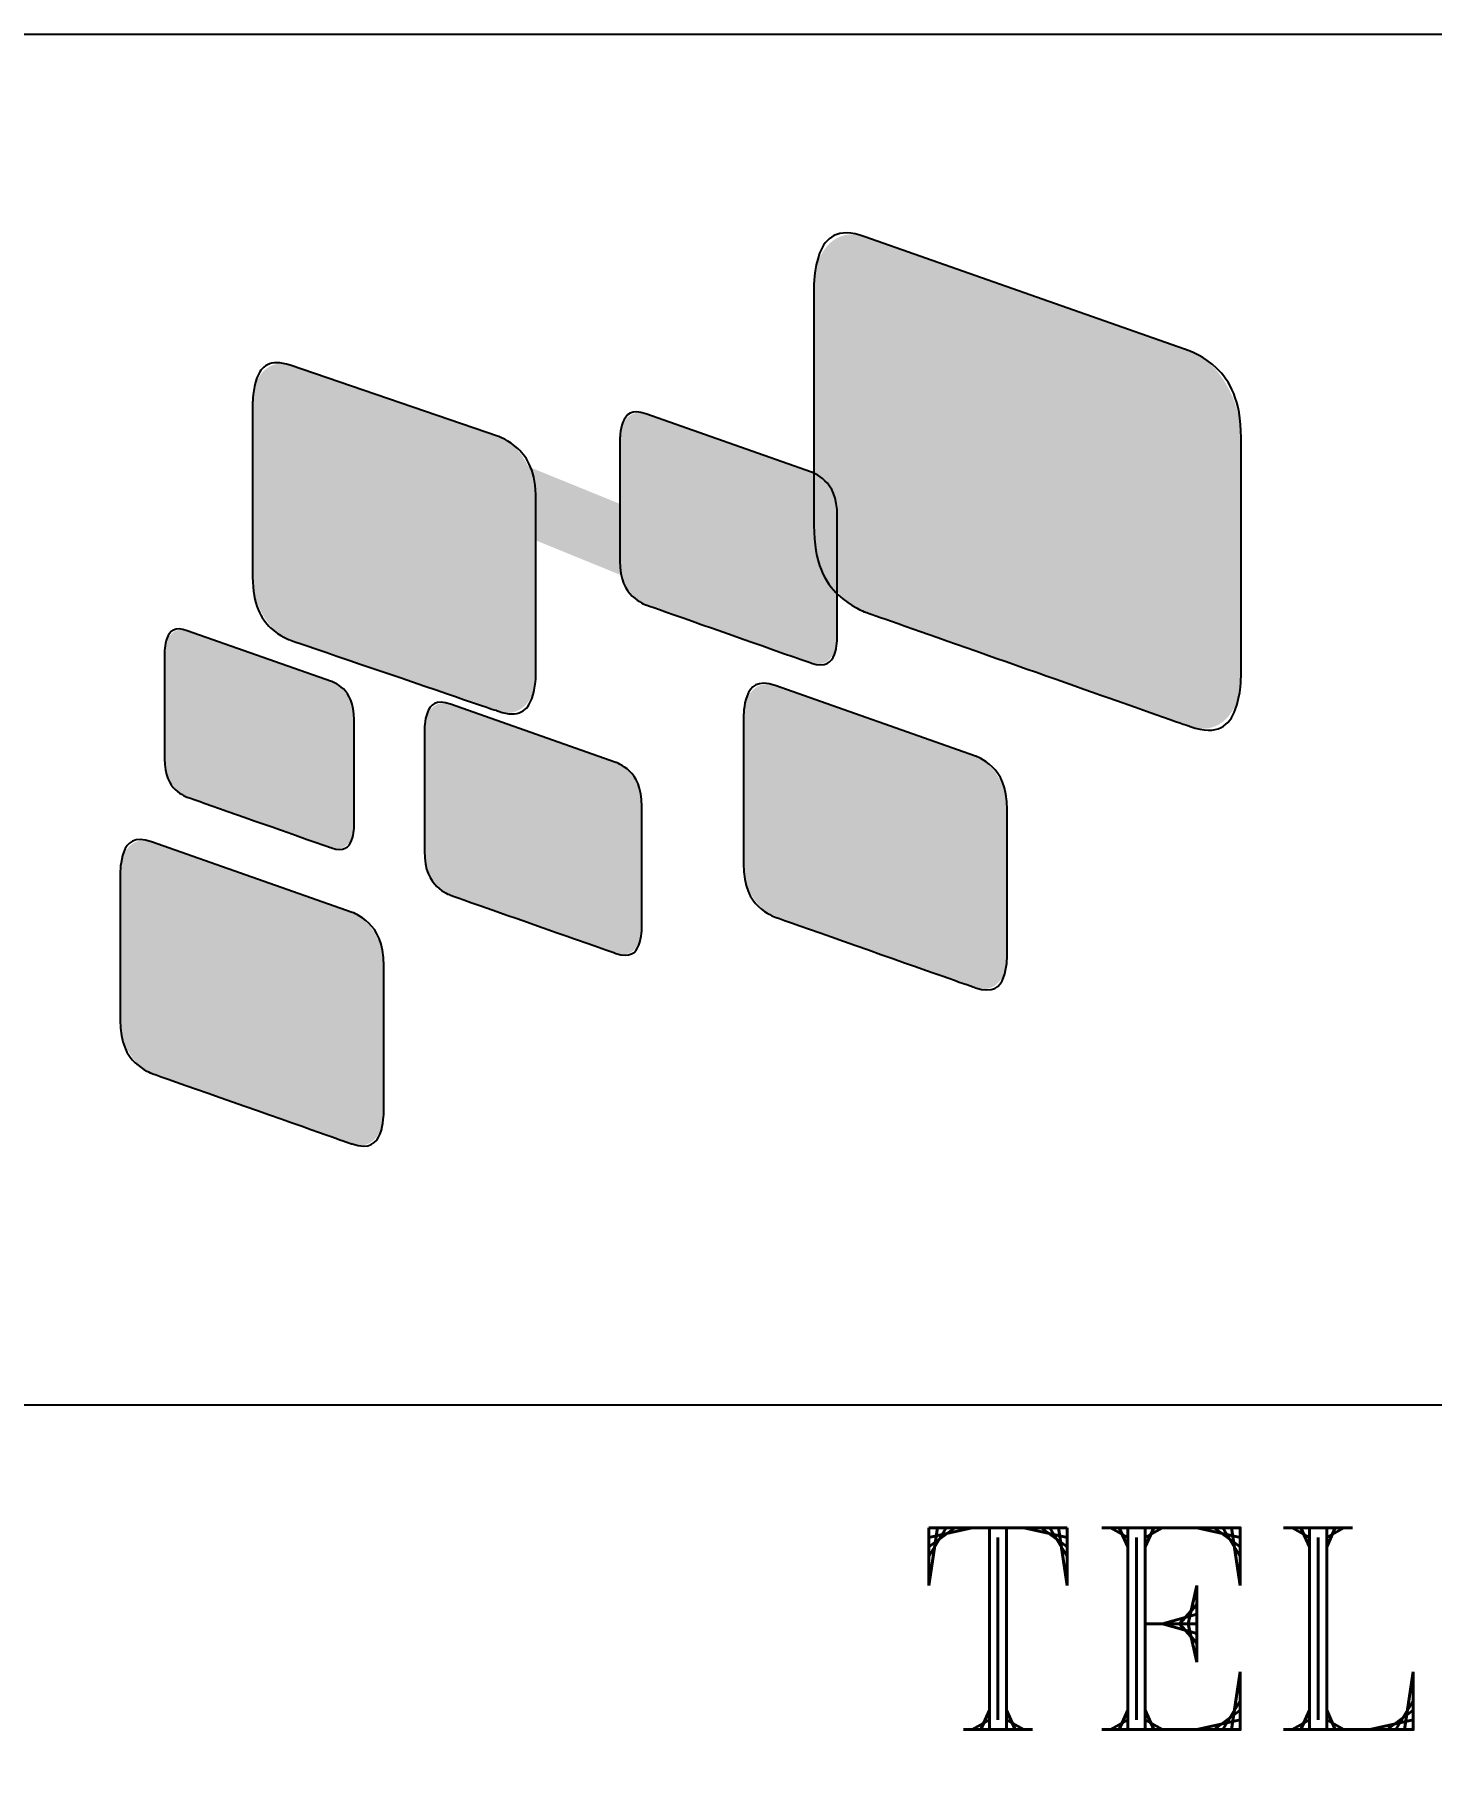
# Model space of a CAD drawing. Header units: millimetres. Extents: x 538 to 2776, y 409 to 1056.
# Drawn here: x 779.21 to 788.51, y 419.22 to 430.74 of the extents above; entities that cross this region are included whole.
import ezdxf

# ---------------------------------------------------------------- set-up
doc = ezdxf.new("R2010")
doc.units = ezdxf.units.MM
doc.layers.add('DWG', color=7, linetype='Continuous')
doc.layers.add('═╝▓Ò 1', color=7, linetype='Continuous')
doc.styles.add('ROMANT', font='ROMANT.shx', dxfattribs={"oblique": 10})

msp = doc.modelspace()

# ---------------------------------------------------------------- hatches: boundary and pattern name
at = {"linetype": 'Continuous', "lineweight": 0}
h = msp.add_hatch(color=174, dxfattribs=at)
edge = h.paths.add_edge_path()
edge.add_spline(control_points=[(784.739, 426.896), (784.739, 426.896), (786.904, 426.133), (786.904, 426.133), (786.904, 426.133), (787.091, 426.067), (787.244, 426.219), (787.244, 426.47)], knot_values=[0.375, 0.375, 0.375, 0.375, 0.5, 0.5, 0.5, 0.5, 0.625, 0.625, 0.625, 0.625], degree=3, periodic=0)
edge.add_spline(control_points=[(787.244, 426.47), (787.244, 426.47), (787.244, 428.057), (787.244, 428.057), (787.244, 428.057), (787.244, 428.308), (787.091, 428.567), (786.904, 428.633)], knot_values=[0.125, 0.125, 0.125, 0.125, 0.25, 0.25, 0.25, 0.25, 0.375, 0.375, 0.375, 0.375], degree=3, periodic=0)
edge.add_spline(control_points=[(786.904, 428.633), (786.904, 428.633), (784.739, 429.396), (784.739, 429.396)], knot_values=[0, 0, 0, 0, 0.125, 0.125, 0.125, 0.125], degree=3, periodic=0)
edge.add_spline(control_points=[(784.739, 429.396), (784.552, 429.462), (784.399, 429.31), (784.399, 429.059)], knot_values=[0.875, 0.875, 0.875, 0.875, 1, 1, 1, 1], degree=3, periodic=0)
edge.add_spline(control_points=[(784.399, 429.059), (784.399, 429.059), (784.399, 428.288), (784.399, 427.821)], knot_values=[0.787869, 0.787869, 0.787869, 0.787869, 0.875, 0.875, 0.875, 0.875], degree=3, periodic=0)
edge.add_spline(control_points=[(784.399, 427.821), (784.486, 427.778), (784.555, 427.655), (784.555, 427.534), (784.555, 427.534), (784.555, 427.534), (784.555, 427.262), (784.555, 427.033)], knot_values=[0.132494, 0.132494, 0.132494, 0.132494, 0.25, 0.25, 0.25, 0.25, 0.322607, 0.322607, 0.322607, 0.322607], degree=3, periodic=0)
edge.add_spline(control_points=[(784.555, 427.033), (784.608, 426.969), (784.671, 426.919), (784.739, 426.896)], knot_values=[0.625, 0.625, 0.625, 0.625, 0.67018, 0.67018, 0.67018, 0.67018], degree=3, periodic=0)
h = msp.add_hatch(color=4, dxfattribs=at)
edge = h.paths.add_edge_path()
edge.add_spline(control_points=[(782.548, 427.372), (782.392, 427.435), (782.27, 427.485), (782.27, 427.485), (782.27, 427.485), (782.27, 427.485), (782.27, 427.957), (782.27, 427.957), (782.27, 427.957), (782.367, 427.917), (782.497, 427.864)], knot_values=[0.658482, 0.658482, 0.658482, 0.658482, 0.75, 0.75, 0.75, 0.75, 1, 1, 1, 1.081286, 1.081286, 1.081286, 1.081286], degree=3, periodic=0)
edge.add_spline(control_points=[(782.497, 427.864), (782.451, 427.96), (782.379, 428.037), (782.298, 428.065)], knot_values=[0.125, 0.125, 0.125, 0.125, 0.19869, 0.19869, 0.19869, 0.19869], degree=3, periodic=0)
edge.add_spline(control_points=[(782.298, 428.065), (782.298, 428.065), (780.911, 428.539), (780.911, 428.539)], knot_values=[0.000001, 0.000001, 0.000001, 0.000001, 0.125, 0.125, 0.125, 0.125], degree=3, periodic=0)
edge.add_spline(control_points=[(780.911, 428.539), (780.774, 428.586), (780.661, 428.474), (780.661, 428.29)], knot_values=[0.875, 0.875, 0.875, 0.875, 1, 1, 1, 1], degree=3, periodic=0)
edge.add_spline(control_points=[(780.661, 428.29), (780.661, 428.29), (780.661, 427.128), (780.661, 427.128)], knot_values=[0.750001, 0.750001, 0.750001, 0.750001, 0.875, 0.875, 0.875, 0.875], degree=3, periodic=0)
edge.add_spline(control_points=[(780.661, 427.128), (780.661, 426.944), (780.774, 426.755), (780.911, 426.708)], knot_values=[0.625, 0.625, 0.625, 0.625, 0.75, 0.75, 0.75, 0.75], degree=3, periodic=0)
edge.add_spline(control_points=[(780.911, 426.708), (780.911, 426.708), (781.522, 426.499), (781.933, 426.359)], knot_values=[0.542014, 0.542014, 0.542014, 0.542014, 0.625, 0.625, 0.625, 0.625], degree=3, periodic=0)
edge.add_spline(control_points=[(781.933, 426.359), (781.933, 426.421), (781.933, 426.467), (781.933, 426.467), (781.933, 426.467), (782.333, 426.467), (782.333, 426.467), (782.333, 426.467), (782.333, 426.467), (782.333, 426.345), (782.333, 426.225)], knot_values=[0.922355, 0.922355, 0.922355, 0.922355, 1, 1, 1, 1.25, 1.25, 1.25, 1.25, 1.377057, 1.377057, 1.377057, 1.377057], degree=3, periodic=0)
edge.add_spline(control_points=[(782.333, 426.225), (782.454, 426.207), (782.548, 426.315), (782.548, 426.483)], knot_values=[0.375, 0.375, 0.375, 0.375, 0.489301, 0.489301, 0.489301, 0.489301], degree=3, periodic=0)
edge.add_spline(control_points=[(782.548, 426.483), (782.548, 426.483), (782.548, 427.028), (782.548, 427.372)], knot_values=[0.28937, 0.28937, 0.28937, 0.28937, 0.375, 0.375, 0.375, 0.375], degree=3, periodic=0)
h = msp.add_hatch(color=4, dxfattribs=at)
edge = h.paths.add_edge_path()
edge.add_spline(control_points=[(782.298, 426.234), (782.436, 426.187), (782.548, 426.299), (782.548, 426.483)], knot_values=[0.375, 0.375, 0.375, 0.375, 0.5, 0.5, 0.5, 0.5], degree=3, periodic=0)
edge.add_spline(control_points=[(782.548, 426.483), (782.548, 426.483), (782.548, 427.028), (782.548, 427.372)], knot_values=[0.28937, 0.28937, 0.28937, 0.28937, 0.375, 0.375, 0.375, 0.375], degree=3, periodic=0)
edge.add_spline(control_points=[(782.548, 427.372), (782.392, 427.435), (782.27, 427.485), (782.27, 427.485), (782.27, 427.485), (782.27, 427.485), (782.27, 427.957), (782.27, 427.957), (782.27, 427.957), (782.367, 427.917), (782.497, 427.864)], knot_values=[0.658482, 0.658482, 0.658482, 0.658482, 0.75, 0.75, 0.75, 0.75, 1, 1, 1, 1.081286, 1.081286, 1.081286, 1.081286], degree=3, periodic=0)
edge.add_spline(control_points=[(782.497, 427.864), (782.451, 427.96), (782.379, 428.037), (782.298, 428.065)], knot_values=[0.125, 0.125, 0.125, 0.125, 0.19869, 0.19869, 0.19869, 0.19869], degree=3, periodic=0)
edge.add_spline(control_points=[(782.298, 428.065), (782.298, 428.065), (780.911, 428.539), (780.911, 428.539)], knot_values=[0.000001, 0.000001, 0.000001, 0.000001, 0.125, 0.125, 0.125, 0.125], degree=3, periodic=0)
edge.add_spline(control_points=[(780.911, 428.539), (780.774, 428.586), (780.661, 428.474), (780.661, 428.29)], knot_values=[0.875, 0.875, 0.875, 0.875, 1, 1, 1, 1], degree=3, periodic=0)
edge.add_spline(control_points=[(780.661, 428.29), (780.661, 428.29), (780.661, 427.128), (780.661, 427.128)], knot_values=[0.750001, 0.750001, 0.750001, 0.750001, 0.875, 0.875, 0.875, 0.875], degree=3, periodic=0)
edge.add_spline(control_points=[(780.661, 427.128), (780.661, 426.944), (780.774, 426.755), (780.911, 426.708)], knot_values=[0.625, 0.625, 0.625, 0.625, 0.75, 0.75, 0.75, 0.75], degree=3, periodic=0)
edge.add_spline(control_points=[(780.911, 426.708), (780.911, 426.708), (782.298, 426.234), (782.298, 426.234)], knot_values=[0.500001, 0.500001, 0.500001, 0.500001, 0.625, 0.625, 0.625, 0.625], degree=3, periodic=0)
h = msp.add_hatch(color=174, dxfattribs=at)
edge = h.paths.add_edge_path()
edge.add_spline(control_points=[(784.555, 427.033), (784.461, 427.148), (784.399, 427.312), (784.399, 427.472), (784.399, 427.472), (784.399, 427.472), (784.399, 427.618), (784.399, 427.821)], knot_values=[0.67018, 0.67018, 0.67018, 0.67018, 0.75, 0.75, 0.75, 0.75, 0.787869, 0.787869, 0.787869, 0.787869], degree=3, periodic=0)
edge.add_spline(control_points=[(784.399, 427.821), (784.393, 427.823), (784.388, 427.826), (784.382, 427.828)], knot_values=[0.125, 0.125, 0.125, 0.125, 0.132494, 0.132494, 0.132494, 0.132494], degree=3, periodic=0)
edge.add_spline(control_points=[(784.382, 427.828), (784.382, 427.828), (783.28, 428.216), (783.28, 428.216)], knot_values=[0.000001, 0.000001, 0.000001, 0.000001, 0.125, 0.125, 0.125, 0.125], degree=3, periodic=0)
edge.add_spline(control_points=[(783.28, 428.216), (783.185, 428.249), (783.107, 428.172), (783.107, 428.045)], knot_values=[0.875, 0.875, 0.875, 0.875, 1, 1, 1, 1], degree=3, periodic=0)
edge.add_spline(control_points=[(783.107, 428.045), (783.107, 428.045), (783.107, 427.825), (783.107, 427.616)], knot_values=[0.809916, 0.809916, 0.809916, 0.809916, 0.875, 0.875, 0.875, 0.875], degree=3, periodic=0)
edge.add_spline(control_points=[(783.107, 427.616), (783.156, 427.596), (783.186, 427.583), (783.186, 427.583), (783.186, 427.583), (783.186, 427.583), (783.186, 427.112), (783.186, 427.112), (783.186, 427.112), (783.186, 427.112), (783.162, 427.122), (783.121, 427.138)], knot_values=[0.204853, 0.204853, 0.204853, 0.204853, 0.25, 0.25, 0.25, 0.25, 0.5, 0.5, 0.5, 0.5, 0.54046, 0.54046, 0.54046, 0.54046], degree=3, periodic=0)
edge.add_spline(control_points=[(783.121, 427.138), (783.148, 427.047), (783.209, 426.968), (783.28, 426.943)], knot_values=[0.625, 0.625, 0.625, 0.625, 0.717632, 0.717632, 0.717632, 0.717632], degree=3, periodic=0)
edge.add_spline(control_points=[(783.28, 426.943), (783.28, 426.943), (784.382, 426.555), (784.382, 426.555)], knot_values=[0.500001, 0.500001, 0.500001, 0.500001, 0.625, 0.625, 0.625, 0.625], degree=3, periodic=0)
edge.add_spline(control_points=[(784.382, 426.555), (784.477, 426.522), (784.555, 426.599), (784.555, 426.727)], knot_values=[0.375, 0.375, 0.375, 0.375, 0.5, 0.5, 0.5, 0.5], degree=3, periodic=0)
edge.add_spline(control_points=[(784.555, 426.727), (784.555, 426.727), (784.555, 426.868), (784.555, 427.033)], knot_values=[0.322607, 0.322607, 0.322607, 0.322607, 0.375, 0.375, 0.375, 0.375], degree=3, periodic=0)
h = msp.add_hatch(color=4, dxfattribs=at)
edge = h.paths.add_edge_path()
edge.add_spline(control_points=[(782.548, 427.645), (782.548, 427.72), (782.529, 427.797), (782.497, 427.864)], knot_values=[0.19869, 0.19869, 0.19869, 0.19869, 0.25, 0.25, 0.25, 0.25], degree=3, periodic=0)
edge.add_spline(control_points=[(782.497, 427.864), (782.367, 427.917), (782.27, 427.957), (782.27, 427.957), (782.27, 427.957), (782.27, 427.485), (782.27, 427.485), (782.27, 427.485), (782.27, 427.485), (782.392, 427.435), (782.548, 427.372)], knot_values=[0.658482, 0.658482, 0.658482, 0.658482, 0.739768, 0.739768, 0.739768, 0.989768, 0.989768, 0.989768, 0.989768, 1.081286, 1.081286, 1.081286, 1.081286], degree=3, periodic=0)
edge.add_spline(control_points=[(782.548, 427.372), (782.548, 427.53), (782.548, 427.645), (782.548, 427.645)], knot_values=[0.250001, 0.250001, 0.250001, 0.250001, 0.28937, 0.28937, 0.28937, 0.28937], degree=3, periodic=0)
h = msp.add_hatch(color=4, dxfattribs=at)
edge = h.paths.add_edge_path()
edge.add_spline(control_points=[(783.107, 427.616), (782.973, 427.67), (782.696, 427.783), (782.497, 427.864)], knot_values=[0.081286, 0.081286, 0.081286, 0.081286, 0.204853, 0.204853, 0.204853, 0.204853], degree=3, periodic=0)
edge.add_spline(control_points=[(782.497, 427.864), (782.529, 427.797), (782.548, 427.72), (782.548, 427.645)], knot_values=[0.19869, 0.19869, 0.19869, 0.19869, 0.25, 0.25, 0.25, 0.25], degree=3, periodic=0)
edge.add_spline(control_points=[(782.548, 427.645), (782.548, 427.645), (782.548, 427.53), (782.548, 427.372)], knot_values=[0.250001, 0.250001, 0.250001, 0.250001, 0.28937, 0.28937, 0.28937, 0.28937], degree=3, periodic=0)
edge.add_spline(control_points=[(782.548, 427.372), (782.749, 427.29), (783.004, 427.186), (783.121, 427.138)], knot_values=[0.54046, 0.54046, 0.54046, 0.54046, 0.658482, 0.658482, 0.658482, 0.658482], degree=3, periodic=0)
edge.add_spline(control_points=[(783.121, 427.138), (783.112, 427.17), (783.107, 427.203), (783.107, 427.237)], knot_values=[0.717632, 0.717632, 0.717632, 0.717632, 0.75, 0.75, 0.75, 0.75], degree=3, periodic=0)
edge.add_spline(control_points=[(783.107, 427.237), (783.107, 427.237), (783.107, 427.422), (783.107, 427.616)], knot_values=[0.750001, 0.750001, 0.750001, 0.750001, 0.809916, 0.809916, 0.809916, 0.809916], degree=3, periodic=0)
h = msp.add_hatch(color=5, dxfattribs=at)
edge = h.paths.add_edge_path()
edge.add_spline(control_points=[(784.555, 427.033), (784.555, 427.262), (784.555, 427.534), (784.555, 427.534)], knot_values=[0.250001, 0.250001, 0.250001, 0.250001, 0.322607, 0.322607, 0.322607, 0.322607], degree=3, periodic=0)
edge.add_spline(control_points=[(784.555, 427.534), (784.555, 427.655), (784.486, 427.778), (784.399, 427.821)], knot_values=[0.132494, 0.132494, 0.132494, 0.132494, 0.25, 0.25, 0.25, 0.25], degree=3, periodic=0)
edge.add_spline(control_points=[(784.399, 427.821), (784.399, 427.618), (784.399, 427.472), (784.399, 427.472), (784.399, 427.472), (784.399, 427.312), (784.461, 427.148), (784.555, 427.033)], knot_values=[0.67018, 0.67018, 0.67018, 0.67018, 0.708049, 0.708049, 0.708049, 0.708049, 0.787869, 0.787869, 0.787869, 0.787869], degree=3, periodic=0)
h = msp.add_hatch(color=5, dxfattribs=at)
edge = h.paths.add_edge_path()
edge.add_spline(control_points=[(783.121, 427.138), (783.162, 427.122), (783.186, 427.112), (783.186, 427.112), (783.186, 427.112), (783.186, 427.112), (783.186, 427.583), (783.186, 427.583), (783.186, 427.583), (783.186, 427.583), (783.156, 427.596), (783.107, 427.616)], knot_values=[0.204853, 0.204853, 0.204853, 0.204853, 0.245313, 0.245313, 0.245313, 0.245313, 0.495313, 0.495313, 0.495313, 0.495313, 0.54046, 0.54046, 0.54046, 0.54046], degree=3, periodic=0)
edge.add_spline(control_points=[(783.107, 427.616), (783.107, 427.422), (783.107, 427.237), (783.107, 427.237)], knot_values=[0.750001, 0.750001, 0.750001, 0.750001, 0.809916, 0.809916, 0.809916, 0.809916], degree=3, periodic=0)
edge.add_spline(control_points=[(783.107, 427.237), (783.107, 427.203), (783.112, 427.17), (783.121, 427.138)], knot_values=[0.717632, 0.717632, 0.717632, 0.717632, 0.75, 0.75, 0.75, 0.75], degree=3, periodic=0)
at = {"linetype": 'Continuous', "lineweight": 0, "true_color": 0xc2d1cf}
h = msp.add_hatch(color=254, dxfattribs=at)
edge = h.paths.add_edge_path()
edge.add_spline(control_points=[(781.337, 425.473), (781.337, 425.473), (781.337, 426.177), (781.337, 426.177), (781.337, 426.177), (781.337, 426.289), (781.269, 426.404), (781.186, 426.433)], knot_values=[0.125, 0.125, 0.125, 0.125, 0.25, 0.25, 0.25, 0.25, 0.375, 0.375, 0.375, 0.375], degree=3, periodic=0)
edge.add_spline(control_points=[(781.186, 426.433), (781.186, 426.433), (780.225, 426.771), (780.225, 426.771)], knot_values=[0, 0, 0, 0, 0.125, 0.125, 0.125, 0.125], degree=3, periodic=0)
edge.add_spline(control_points=[(780.225, 426.771), (780.142, 426.801), (780.074, 426.733), (780.074, 426.622)], knot_values=[0.875, 0.875, 0.875, 0.875, 1, 1, 1, 1], degree=3, periodic=0)
edge.add_spline(control_points=[(780.074, 426.622), (780.074, 426.622), (780.074, 425.918), (780.074, 425.918), (780.074, 425.918), (780.074, 425.806), (780.142, 425.691), (780.225, 425.662)], knot_values=[0.625, 0.625, 0.625, 0.625, 0.75, 0.75, 0.75, 0.75, 0.875, 0.875, 0.875, 0.875], degree=3, periodic=0)
edge.add_spline(control_points=[(780.225, 425.662), (780.225, 425.662), (781.186, 425.324), (781.186, 425.324), (781.186, 425.324), (781.269, 425.295), (781.337, 425.362), (781.337, 425.473)], knot_values=[0.375, 0.375, 0.375, 0.375, 0.5, 0.5, 0.5, 0.5, 0.625, 0.625, 0.625, 0.625], degree=3, periodic=0)
at = {"linetype": 'Continuous', "lineweight": 0, "true_color": 0x9e9a76}
h = msp.add_hatch(color=252, dxfattribs=at)
edge = h.paths.add_edge_path()
edge.add_spline(control_points=[(785.476, 425.935), (785.476, 425.935), (784.14, 426.405), (784.14, 426.405)], knot_values=[0, 0, 0, 0, 0.125, 0.125, 0.125, 0.125], degree=3, periodic=0)
edge.add_spline(control_points=[(784.14, 426.405), (784.025, 426.446), (783.93, 426.352), (783.93, 426.198)], knot_values=[0.875, 0.875, 0.875, 0.875, 1, 1, 1, 1], degree=3, periodic=0)
edge.add_spline(control_points=[(783.93, 426.198), (783.93, 426.198), (783.93, 425.218), (783.93, 425.218), (783.93, 425.218), (783.93, 425.063), (784.025, 424.903), (784.14, 424.863)], knot_values=[0.625, 0.625, 0.625, 0.625, 0.75, 0.75, 0.75, 0.75, 0.875, 0.875, 0.875, 0.875], degree=3, periodic=0)
edge.add_spline(control_points=[(784.14, 424.863), (784.14, 424.863), (785.476, 424.392), (785.476, 424.392), (785.476, 424.392), (785.591, 424.352), (785.686, 424.445), (785.686, 424.6)], knot_values=[0.375, 0.375, 0.375, 0.375, 0.5, 0.5, 0.5, 0.5, 0.625, 0.625, 0.625, 0.625], degree=3, periodic=0)
edge.add_spline(control_points=[(785.686, 424.6), (785.686, 424.6), (785.686, 425.579), (785.686, 425.579), (785.686, 425.579), (785.686, 425.734), (785.591, 425.894), (785.476, 425.935)], knot_values=[0.125, 0.125, 0.125, 0.125, 0.25, 0.25, 0.25, 0.25, 0.375, 0.375, 0.375, 0.375], degree=3, periodic=0)
at = {"linetype": 'Continuous', "lineweight": 0}
h = msp.add_hatch(color=4, dxfattribs=at)
edge = h.paths.add_edge_path()
edge.add_spline(control_points=[(781.978, 425.009), (781.978, 425.009), (783.08, 424.621), (783.08, 424.621), (783.08, 424.621), (783.175, 424.587), (783.253, 424.664), (783.253, 424.792)], knot_values=[0.375, 0.375, 0.375, 0.375, 0.5, 0.5, 0.5, 0.5, 0.625, 0.625, 0.625, 0.625], degree=3, periodic=0)
edge.add_spline(control_points=[(783.253, 424.792), (783.253, 424.792), (783.253, 425.6), (783.253, 425.6), (783.253, 425.6), (783.253, 425.728), (783.175, 425.86), (783.08, 425.893)], knot_values=[0.125, 0.125, 0.125, 0.125, 0.25, 0.25, 0.25, 0.25, 0.375, 0.375, 0.375, 0.375], degree=3, periodic=0)
edge.add_spline(control_points=[(783.08, 425.893), (783.08, 425.893), (781.978, 426.281), (781.978, 426.281)], knot_values=[0, 0, 0, 0, 0.125, 0.125, 0.125, 0.125], degree=3, periodic=0)
edge.add_spline(control_points=[(781.978, 426.281), (781.883, 426.315), (781.805, 426.238), (781.805, 426.11)], knot_values=[0.875, 0.875, 0.875, 0.875, 1, 1, 1, 1], degree=3, periodic=0)
edge.add_spline(control_points=[(781.805, 426.11), (781.805, 426.11), (781.805, 425.302), (781.805, 425.302), (781.805, 425.302), (781.805, 425.174), (781.883, 425.043), (781.978, 425.009)], knot_values=[0.625, 0.625, 0.625, 0.625, 0.75, 0.75, 0.75, 0.75, 0.875, 0.875, 0.875, 0.875], degree=3, periodic=0)
h = msp.add_hatch(color=252, dxfattribs=at)
edge = h.paths.add_edge_path()
edge.add_spline(control_points=[(781.324, 424.894), (781.324, 424.894), (779.988, 425.365), (779.988, 425.365)], knot_values=[0, 0, 0, 0, 0.125, 0.125, 0.125, 0.125], degree=3, periodic=0)
edge.add_spline(control_points=[(779.988, 425.365), (779.873, 425.405), (779.779, 425.312), (779.779, 425.157)], knot_values=[0.875, 0.875, 0.875, 0.875, 1, 1, 1, 1], degree=3, periodic=0)
edge.add_spline(control_points=[(779.779, 425.157), (779.779, 425.157), (779.779, 424.177), (779.779, 424.177), (779.779, 424.177), (779.779, 424.022), (779.873, 423.863), (779.988, 423.822)], knot_values=[0.625, 0.625, 0.625, 0.625, 0.75, 0.75, 0.75, 0.75, 0.875, 0.875, 0.875, 0.875], degree=3, periodic=0)
edge.add_spline(control_points=[(779.988, 423.822), (779.988, 423.822), (781.324, 423.351), (781.324, 423.351), (781.324, 423.351), (781.439, 423.311), (781.534, 423.404), (781.534, 423.559)], knot_values=[0.375, 0.375, 0.375, 0.375, 0.5, 0.5, 0.5, 0.5, 0.625, 0.625, 0.625, 0.625], degree=3, periodic=0)
edge.add_spline(control_points=[(781.534, 423.559), (781.534, 423.559), (781.534, 424.539), (781.534, 424.539), (781.534, 424.539), (781.534, 424.693), (781.439, 424.853), (781.324, 424.894)], knot_values=[0.125, 0.125, 0.125, 0.125, 0.25, 0.25, 0.25, 0.25, 0.375, 0.375, 0.375, 0.375], degree=3, periodic=0)

# ---------------------------------------------------------------- linework, layer by layer
at = {"layer": 'DWG', "linetype": 'ByBlock'}
msp.add_lwpolyline([(848.042, 430.742), (778.62, 430.742, 0.414214), (778.418, 430.54), (778.418, 408.586)], format="xyb", dxfattribs=at)
at = {"layer": 'DWG'}
msp.add_lwpolyline([(778.418, 421.614), (848.042, 421.614)], dxfattribs=at)
at = {"layer": '═╝▓Ò 1', "color": 174}
for points in [[(784.739, 429.396), (784.739, 429.396), (786.904, 428.633), (786.904, 428.633), (786.904, 428.633), (787.091, 428.567), (787.244, 428.308), (787.244, 428.057), (787.244, 428.057), (787.244, 428.057), (787.244, 426.47), (787.244, 426.47), (787.244, 426.47), (787.244, 426.219), (787.091, 426.067), (786.904, 426.133), (786.904, 426.133), (786.904, 426.133), (784.739, 426.896), (784.739, 426.896), (784.739, 426.896), (784.552, 426.962), (784.399, 427.221), (784.399, 427.472), (784.399, 427.472), (784.399, 427.472), (784.399, 429.059), (784.399, 429.059), (784.399, 429.059), (784.399, 429.31), (784.552, 429.462), (784.739, 429.396)], [(783.28, 428.216), (783.28, 428.216), (784.382, 427.828), (784.382, 427.828), (784.382, 427.828), (784.477, 427.794), (784.555, 427.662), (784.555, 427.534), (784.555, 427.534), (784.555, 427.534), (784.555, 426.727), (784.555, 426.727), (784.555, 426.727), (784.555, 426.599), (784.477, 426.522), (784.382, 426.555), (784.382, 426.555), (784.382, 426.555), (783.28, 426.943), (783.28, 426.943), (783.28, 426.943), (783.185, 426.977), (783.107, 427.109), (783.107, 427.237), (783.107, 427.237), (783.107, 427.237), (783.107, 428.045), (783.107, 428.045), (783.107, 428.045), (783.107, 428.172), (783.185, 428.249), (783.28, 428.216)]]:
    msp.add_open_spline(points, degree=3, knots=[0, 0, 0, 0, 0.125, 0.125, 0.125, 0.1875, 0.25, 0.25, 0.25, 0.3125, 0.375, 0.375, 0.375, 0.4375, 0.5, 0.5, 0.5, 0.5625, 0.625, 0.625, 0.625, 0.6875, 0.75, 0.75, 0.75, 0.8125, 0.875, 0.875, 0.875, 0.9375, 1, 1, 1, 1], dxfattribs=at)
at = {"layer": '═╝▓Ò 1', "color": 153}
for points in [[(780.911, 428.539), (780.911, 428.539), (782.298, 428.065), (782.298, 428.065), (782.298, 428.065), (782.436, 428.018), (782.548, 427.829), (782.548, 427.645), (782.548, 427.645), (782.548, 427.645), (782.548, 426.483), (782.548, 426.483), (782.548, 426.483), (782.548, 426.299), (782.436, 426.187), (782.298, 426.234), (782.298, 426.234), (782.298, 426.234), (780.911, 426.708), (780.911, 426.708), (780.911, 426.708), (780.774, 426.755), (780.661, 426.944), (780.661, 427.128), (780.661, 427.128), (780.661, 427.128), (780.661, 428.29), (780.661, 428.29), (780.661, 428.29), (780.661, 428.474), (780.774, 428.586), (780.911, 428.539)], [(781.978, 426.281), (781.978, 426.281), (783.08, 425.893), (783.08, 425.893), (783.08, 425.893), (783.175, 425.86), (783.253, 425.728), (783.253, 425.6), (783.253, 425.6), (783.253, 425.6), (783.253, 424.792), (783.253, 424.792), (783.253, 424.792), (783.253, 424.664), (783.175, 424.587), (783.08, 424.621), (783.08, 424.621), (783.08, 424.621), (781.978, 425.009), (781.978, 425.009), (781.978, 425.009), (781.883, 425.043), (781.805, 425.174), (781.805, 425.302), (781.805, 425.302), (781.805, 425.302), (781.805, 426.11), (781.805, 426.11), (781.805, 426.11), (781.805, 426.238), (781.883, 426.315), (781.978, 426.281)]]:
    msp.add_open_spline(points, degree=3, knots=[0, 0, 0, 0, 0.125, 0.125, 0.125, 0.1875, 0.25, 0.25, 0.25, 0.3125, 0.375, 0.375, 0.375, 0.4375, 0.5, 0.5, 0.5, 0.5625, 0.625, 0.625, 0.625, 0.6875, 0.75, 0.75, 0.75, 0.8125, 0.875, 0.875, 0.875, 0.9375, 1, 1, 1, 1], dxfattribs=at)
at = {"layer": '═╝▓Ò 1', "color": 254, "true_color": 0xc2d1cf}
msp.add_open_spline([(780.225, 426.771), (780.225, 426.771), (781.186, 426.433), (781.186, 426.433), (781.186, 426.433), (781.269, 426.404), (781.337, 426.289), (781.337, 426.177), (781.337, 426.177), (781.337, 426.177), (781.337, 425.473), (781.337, 425.473), (781.337, 425.473), (781.337, 425.362), (781.269, 425.295), (781.186, 425.324), (781.186, 425.324), (781.186, 425.324), (780.225, 425.662), (780.225, 425.662), (780.225, 425.662), (780.142, 425.691), (780.074, 425.806), (780.074, 425.918), (780.074, 425.918), (780.074, 425.918), (780.074, 426.622), (780.074, 426.622), (780.074, 426.622), (780.074, 426.733), (780.142, 426.801), (780.225, 426.771)], degree=3, knots=[0, 0, 0, 0, 0.125, 0.125, 0.125, 0.1875, 0.25, 0.25, 0.25, 0.3125, 0.375, 0.375, 0.375, 0.4375, 0.5, 0.5, 0.5, 0.5625, 0.625, 0.625, 0.625, 0.6875, 0.75, 0.75, 0.75, 0.8125, 0.875, 0.875, 0.875, 0.9375, 1, 1, 1, 1], dxfattribs=at)
at = {"layer": '═╝▓Ò 1', "color": 252, "true_color": 0x9e9a76}
msp.add_open_spline([(784.14, 426.405), (784.14, 426.405), (785.476, 425.935), (785.476, 425.935), (785.476, 425.935), (785.591, 425.894), (785.686, 425.734), (785.686, 425.579), (785.686, 425.579), (785.686, 425.579), (785.686, 424.6), (785.686, 424.6), (785.686, 424.6), (785.686, 424.445), (785.591, 424.352), (785.476, 424.392), (785.476, 424.392), (785.476, 424.392), (784.14, 424.863), (784.14, 424.863), (784.14, 424.863), (784.025, 424.903), (783.93, 425.063), (783.93, 425.218), (783.93, 425.218), (783.93, 425.218), (783.93, 426.198), (783.93, 426.198), (783.93, 426.198), (783.93, 426.352), (784.025, 426.446), (784.14, 426.405)], degree=3, knots=[0, 0, 0, 0, 0.125, 0.125, 0.125, 0.1875, 0.25, 0.25, 0.25, 0.3125, 0.375, 0.375, 0.375, 0.4375, 0.5, 0.5, 0.5, 0.5625, 0.625, 0.625, 0.625, 0.6875, 0.75, 0.75, 0.75, 0.8125, 0.875, 0.875, 0.875, 0.9375, 1, 1, 1, 1], dxfattribs=at)
at = {"layer": '═╝▓Ò 1', "color": 252}
msp.add_open_spline([(779.988, 425.365), (779.988, 425.365), (781.324, 424.894), (781.324, 424.894), (781.324, 424.894), (781.439, 424.853), (781.534, 424.693), (781.534, 424.539), (781.534, 424.539), (781.534, 424.539), (781.534, 423.559), (781.534, 423.559), (781.534, 423.559), (781.534, 423.404), (781.439, 423.311), (781.324, 423.351), (781.324, 423.351), (781.324, 423.351), (779.988, 423.822), (779.988, 423.822), (779.988, 423.822), (779.873, 423.863), (779.779, 424.022), (779.779, 424.177), (779.779, 424.177), (779.779, 424.177), (779.779, 425.157), (779.779, 425.157), (779.779, 425.157), (779.779, 425.312), (779.873, 425.405), (779.988, 425.365)], degree=3, knots=[0, 0, 0, 0, 0.125, 0.125, 0.125, 0.1875, 0.25, 0.25, 0.25, 0.3125, 0.375, 0.375, 0.375, 0.4375, 0.5, 0.5, 0.5, 0.5625, 0.625, 0.625, 0.625, 0.6875, 0.75, 0.75, 0.75, 0.8125, 0.875, 0.875, 0.875, 0.9375, 1, 1, 1, 1], dxfattribs=at)

# ---------------------------------------------------------------- texts
at = {"layer": 'DWG', "linetype": 'ByBlock', "style": 'ROMANT'}
msp.add_text('TEL: 86-0755-23007122', height=1.34416, dxfattribs=at).set_placement((785.049, 419.45))

doc.saveas('drawing.dxf')
